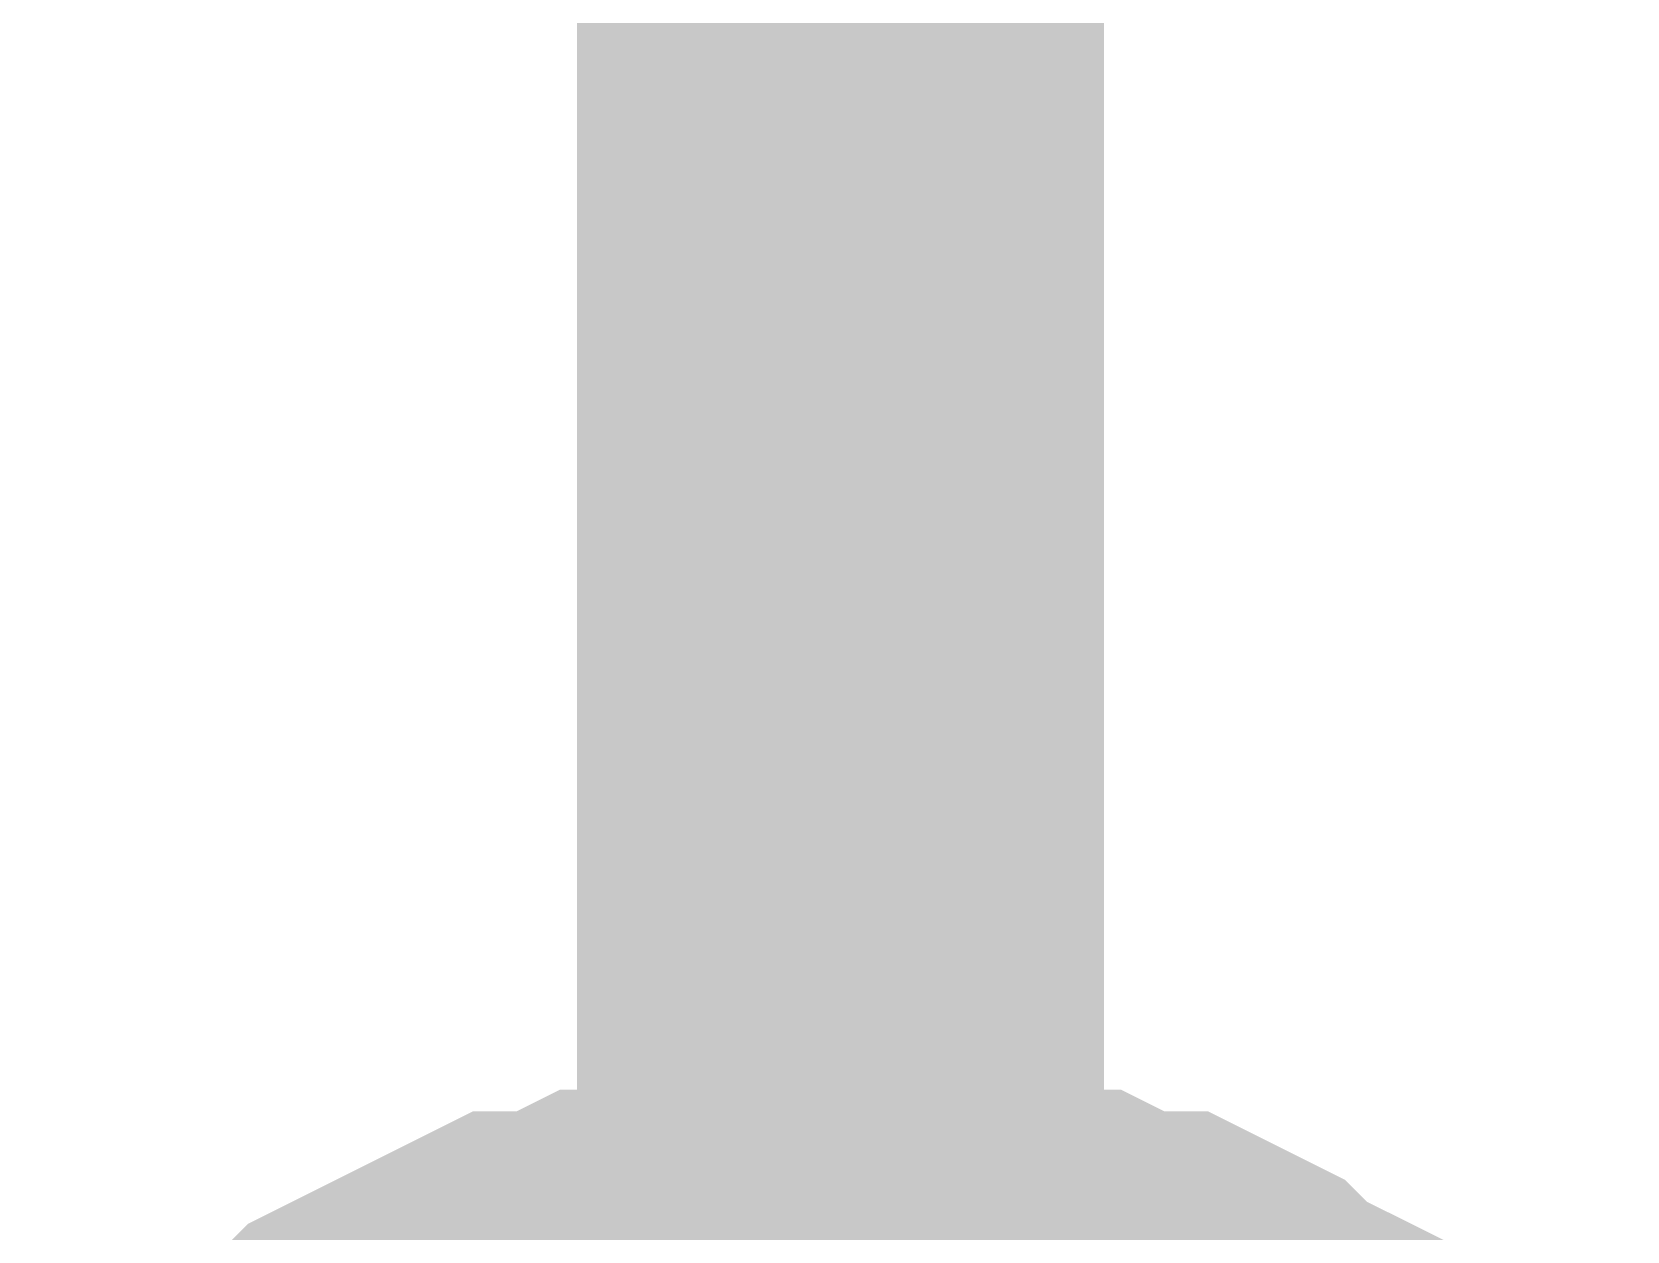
# Model space of a CAD drawing. Header units: inches. Extents: x 0 to 569, y 0 to 432.
# Drawn here: x 45.268 to 46.175, y 107.238 to 107.92 of the extents above; entities that cross this region are included whole.
import ezdxf

# ---------------------------------------------------------------- set-up
doc = ezdxf.new("R2010")
doc.units = ezdxf.units.IN
doc.layers.add('Sheet', color=255, linetype='Continuous')

msp = doc.modelspace()

# ---------------------------------------------------------------- linework, layer by layer
at = {"layer": 'Sheet'}
for points in [[(45.72744, 81.27256, 0.29972, 0.29972, 0), (45.72744, 106.67256, 0.29972, 0.29972, 0), (45.72744, 109.21504, 0.29972, 0.29972, 0), (45.72744, 119.37256, 0.29972, 0.29972, 0)], [(45.41738, 107.08184, 0.29972, 0.29972, 0), (45.44219, 107.09424, 0.29972, 0.29972, 0), (45.46699, 107.10664, 0.29972, 0.29972, 0), (45.47939, 107.11904, 0.29972, 0.29972, 0), (45.5042, 107.13145, 0.29972, 0.29972, 0), (45.529, 107.14385, 0.29972, 0.29972, 0), (45.55381, 107.15625, 0.29972, 0.29972, 0), (45.57861, 107.15625, 0.29972, 0.29972, 0), (45.60342, 107.16865, 0.29972, 0.29972, 0), (45.62822, 107.16865, 0.29972, 0.29972, 0), (45.65303, 107.18105, 0.29972, 0.29972, 0), (45.67783, 107.18105, 0.29972, 0.29972, 0), (45.70264, 107.18105, 0.29972, 0.29972, 0), (45.72744, 107.18105, 0.29972, 0.29972, 0)], [(45.41738, 107.08184, 0.29972, 0.29972, 0), (45.44219, 107.09424, 0.29972, 0.29972, 0), (45.46699, 107.10664, 0.29972, 0.29972, 0), (45.47939, 107.11904, 0.29972, 0.29972, 0), (45.5042, 107.13145, 0.29972, 0.29972, 0), (45.529, 107.14385, 0.29972, 0.29972, 0), (45.55381, 107.15625, 0.29972, 0.29972, 0), (45.57861, 107.15625, 0.29972, 0.29972, 0), (45.60342, 107.16865, 0.29972, 0.29972, 0), (45.62822, 107.16865, 0.29972, 0.29972, 0), (45.65303, 107.18105, 0.29972, 0.29972, 0), (45.67783, 107.18105, 0.29972, 0.29972, 0), (45.70264, 107.18105, 0.29972, 0.29972, 0), (45.72744, 107.18105, 0.29972, 0.29972, 0)], [(45.41738, 107.08184, 0.29972, 0.29972, 0), (45.44219, 107.09424, 0.29972, 0.29972, 0), (45.46699, 107.10664, 0.29972, 0.29972, 0), (45.47939, 107.11904, 0.29972, 0.29972, 0), (45.5042, 107.13145, 0.29972, 0.29972, 0), (45.529, 107.14385, 0.29972, 0.29972, 0), (45.55381, 107.15625, 0.29972, 0.29972, 0), (45.57861, 107.15625, 0.29972, 0.29972, 0), (45.60342, 107.16865, 0.29972, 0.29972, 0), (45.62822, 107.16865, 0.29972, 0.29972, 0), (45.65303, 107.18105, 0.29972, 0.29972, 0), (45.67783, 107.18105, 0.29972, 0.29972, 0), (45.70264, 107.18105, 0.29972, 0.29972, 0), (45.72744, 107.18105, 0.29972, 0.29972, 0)], [(45.41738, 107.08184, 0.29972, 0.29972, 0), (45.44219, 107.09424, 0.29972, 0.29972, 0), (45.46699, 107.10664, 0.29972, 0.29972, 0), (45.47939, 107.11904, 0.29972, 0.29972, 0), (45.5042, 107.13145, 0.29972, 0.29972, 0), (45.529, 107.14385, 0.29972, 0.29972, 0), (45.55381, 107.15625, 0.29972, 0.29972, 0), (45.57861, 107.15625, 0.29972, 0.29972, 0), (45.60342, 107.16865, 0.29972, 0.29972, 0), (45.62822, 107.16865, 0.29972, 0.29972, 0), (45.65303, 107.18105, 0.29972, 0.29972, 0), (45.67783, 107.18105, 0.29972, 0.29972, 0), (45.70264, 107.18105, 0.29972, 0.29972, 0), (45.72744, 107.18105, 0.29972, 0.29972, 0)], [(45.72744, 107.18105, 0.29972, 0.29972, 0), (45.72744, 107.18105, 0.29972, 0.29972, 0)], [(45.72744, 107.18105, 0.29972, 0.29972, 0), (45.75225, 107.18105, 0.29972, 0.29972, 0), (45.77705, 107.18105, 0.29972, 0.29972, 0), (45.80186, 107.18105, 0.29972, 0.29972, 0), (45.82666, 107.16865, 0.29972, 0.29972, 0), (45.85146, 107.16865, 0.29972, 0.29972, 0), (45.87627, 107.15625, 0.29972, 0.29972, 0), (45.90107, 107.15625, 0.29972, 0.29972, 0), (45.92588, 107.14385, 0.29972, 0.29972, 0), (45.93828, 107.13145, 0.29972, 0.29972, 0), (45.96309, 107.11904, 0.29972, 0.29972, 0), (45.98789, 107.10664, 0.29972, 0.29972, 0), (46.0127, 107.09424, 0.29972, 0.29972, 0), (46.0251, 107.08184, 0.29972, 0.29972, 0)], [(45.72744, 107.18105, 0.29972, 0.29972, 0), (45.72744, 107.18105, 0.29972, 0.29972, 0)], [(45.72744, 107.18105, 0.29972, 0.29972, 0), (45.75225, 107.18105, 0.29972, 0.29972, 0), (45.77705, 107.18105, 0.29972, 0.29972, 0), (45.80186, 107.18105, 0.29972, 0.29972, 0), (45.82666, 107.16865, 0.29972, 0.29972, 0), (45.85146, 107.16865, 0.29972, 0.29972, 0), (45.87627, 107.15625, 0.29972, 0.29972, 0), (45.90107, 107.15625, 0.29972, 0.29972, 0), (45.92588, 107.14385, 0.29972, 0.29972, 0), (45.93828, 107.13145, 0.29972, 0.29972, 0), (45.96309, 107.11904, 0.29972, 0.29972, 0), (45.98789, 107.10664, 0.29972, 0.29972, 0), (46.0127, 107.09424, 0.29972, 0.29972, 0), (46.0251, 107.08184, 0.29972, 0.29972, 0)], [(45.72744, 107.18105, 0.29972, 0.29972, 0), (45.72744, 107.18105, 0.29972, 0.29972, 0)], [(45.72744, 107.18105, 0.29972, 0.29972, 0), (45.75225, 107.18105, 0.29972, 0.29972, 0), (45.77705, 107.18105, 0.29972, 0.29972, 0), (45.80186, 107.18105, 0.29972, 0.29972, 0), (45.82666, 107.16865, 0.29972, 0.29972, 0), (45.85146, 107.16865, 0.29972, 0.29972, 0), (45.87627, 107.15625, 0.29972, 0.29972, 0), (45.90107, 107.15625, 0.29972, 0.29972, 0), (45.92588, 107.14385, 0.29972, 0.29972, 0), (45.93828, 107.13145, 0.29972, 0.29972, 0), (45.96309, 107.11904, 0.29972, 0.29972, 0), (45.98789, 107.10664, 0.29972, 0.29972, 0), (46.0127, 107.09424, 0.29972, 0.29972, 0), (46.0251, 107.08184, 0.29972, 0.29972, 0)], [(45.72744, 107.18105, 0.29972, 0.29972, 0), (45.72744, 107.18105, 0.29972, 0.29972, 0)], [(45.72744, 107.18105, 0.29972, 0.29972, 0), (45.75225, 107.18105, 0.29972, 0.29972, 0), (45.77705, 107.18105, 0.29972, 0.29972, 0), (45.80186, 107.18105, 0.29972, 0.29972, 0), (45.82666, 107.16865, 0.29972, 0.29972, 0), (45.85146, 107.16865, 0.29972, 0.29972, 0), (45.87627, 107.15625, 0.29972, 0.29972, 0), (45.90107, 107.15625, 0.29972, 0.29972, 0), (45.92588, 107.14385, 0.29972, 0.29972, 0), (45.93828, 107.13145, 0.29972, 0.29972, 0), (45.96309, 107.11904, 0.29972, 0.29972, 0), (45.98789, 107.10664, 0.29972, 0.29972, 0), (46.0127, 107.09424, 0.29972, 0.29972, 0), (46.0251, 107.08184, 0.29972, 0.29972, 0)]]:
    msp.add_lwpolyline(points, format="xyseb", dxfattribs=at)

doc.saveas('drawing.dxf')
